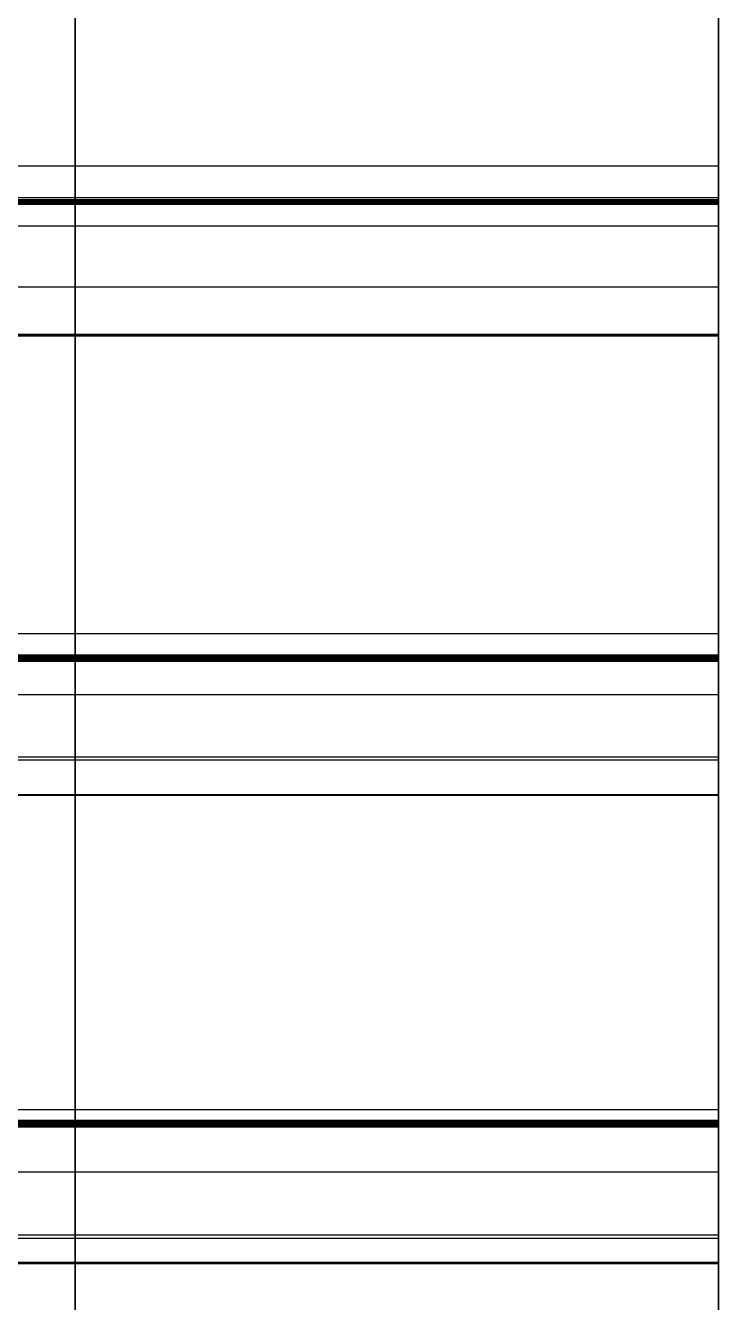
# Model space of a CAD drawing. Header units: millimetres. Extents: x -85 to 1059, y -155 to 155.
# Drawn here: x 1003.5 to 1007, y 98.78 to 105.23 of the extents above; entities that cross this region are included whole.
import ezdxf

# ---------------------------------------------------------------- set-up
doc = ezdxf.new("R2010")
doc.units = ezdxf.units.MM
doc.header["$MEASUREMENT"] = 0
doc.layers.add('Default', color=7, linetype='Continuous', true_color=0x000000)

msp = doc.modelspace()

# ---------------------------------------------------------------- linework, layer by layer
at = {"layer": 'Default'}
msp.add_line((1007, 11.1019, 0.0002), (1007, 140.002, 0.0002), dxfattribs=at)
for points, degree, knots in [([(1007, 0.3488, 139.7504), (1007, -76.9709, 139.7504), (1007, -139.6511, 77.0702), (1007, -139.6511, -0.2498), (1007, -139.6511, -77.5699), (1007, -76.9709, -140.2497), (1007, 0.3488, -140.2497), (1007, 77.6689, -140.2497), (1007, 140.349, -77.5699), (1007, 140.349, -0.2498), (1007, 140.349, 77.0702), (1007, 77.6689, 139.7504), (1007, 0.3488, 139.7504)], 3, [20636, 20636, 20636, 20636, 20637, 20637, 20637, 20638, 20638, 20638, 20639, 20639, 20639, 20640, 20640, 20640, 20640]), ([(1003.75, 0.0018, 140.0004), (1003.75, -77.318, 140.0004), (1003.75, -139.9981, 77.3202), (1003.75, -139.9981, 0.0002), (1003.75, -139.9981, -77.3199), (1003.75, -77.318, -139.9997), (1003.75, 0.0018, -139.9997), (1003.75, 77.3215, -139.9997), (1003.75, 140.002, -77.3199), (1003.75, 140.002, 0.0002), (1003.75, 140.002, 77.3202), (1003.75, 77.3215, 140.0004), (1003.75, 0.0018, 140.0004)], 3, [-1, -1, -1, -1, 0, 0, 0, 1, 1, 1, 2, 2, 2, 3, 3, 3, 3]), ([(1007, 0.0018, 140.0004), (1007, -77.318, 140.0004), (1007, -139.9981, 77.3202), (1007, -139.9981, 0.0002), (1007, -139.9981, -77.3199), (1007, -77.318, -139.9997), (1007, 0.0018, -139.9997), (1007, 77.3215, -139.9997), (1007, 140.002, -77.3199), (1007, 140.002, 0.0002), (1007, 140.002, 77.3202), (1007, 77.3215, 140.0004), (1007, 0.0018, 140.0004)], 3, [-1, -1, -1, -1, 0, 0, 0, 1, 1, 1, 2, 2, 2, 3, 3, 3, 3]), ([(1007, 124.0322, 15.6482), (1007, 116.3332, 77.2989), (1007, 63.7379, 125.0004), (1007, 0.0019, 125.0004), (1007, -17.5054, 125.0004), (1007, -34.1724, 121.4011), (1007, -49.2988, 114.9022)], 3, [595.378082, 595.378082, 595.378082, 595.378082, 596.378082, 596.378082, 596.378082, 597.378082, 597.378082, 597.378082, 597.378082]), ([(1007, -49.627, -114.76), (1007, -34.4135, -121.3481), (1007, -17.6322, -124.9994), (1007, 0.0018, -124.9994), (1007, 63.676, -124.9994), (1007, 116.2304, -77.3892), (1007, 124.0095, -15.8252)], 3, [1200.555169, 1200.555169, 1200.555169, 1200.555169, 1201.555169, 1201.555169, 1201.555169, 1202.555169, 1202.555169, 1202.555169, 1202.555169]), ([(1007, 104.3639, 111.926), (1007, 104.3994, 111.9461), (1007, 104.4349, 111.9662), (1007, 104.4767, 111.9893), (1007, 104.5185, 112.0124), (1007, 104.5606, 112.036), (1007, 104.6028, 112.0597), (1007, 104.6451, 112.0831), (1007, 104.6874, 112.1066), (1007, 104.7301, 112.1304), (1007, 104.7728, 112.1542), (1007, 104.8159, 112.1778), (1007, 104.8589, 112.2015), (1007, 104.9025, 112.2251), (1007, 104.946, 112.2487), (1007, 104.9896, 112.2726), (1007, 105.0332, 112.2964), (1007, 105.0773, 112.3204), (1007, 105.1214, 112.3443), (1007, 105.1656, 112.3682), (1007, 105.2099, 112.392), (1007, 105.2545, 112.4158), (1007, 105.2992, 112.4396), (1007, 105.3441, 112.4636), (1007, 105.3891, 112.4876), (1007, 105.4343, 112.5117), (1007, 105.4794, 112.5359), (1007, 105.5251, 112.5601), (1007, 105.5708, 112.5842), (1007, 105.6167, 112.6082), (1007, 105.6625, 112.6322), (1007, 105.7087, 112.6566), (1007, 105.755, 112.6809), (1007, 105.8015, 112.7052), (1007, 105.8481, 112.7296), (1007, 105.895, 112.7536), (1007, 105.9419, 112.7776), (1007, 105.989, 112.8021), (1007, 106.0361, 112.8266), (1007, 106.0836, 112.8511), (1007, 106.131, 112.8756), (1007, 106.1788, 112.9), (1007, 106.2266, 112.9243), (1007, 106.2349, 112.9285), (1007, 106.2432, 112.9328)], 2, [2524, 2524, 2524, 2525, 2525, 2526, 2526, 2527, 2527, 2528, 2528, 2529, 2529, 2530, 2530, 2531, 2531, 2532, 2532, 2533, 2533, 2534, 2534, 2535, 2535, 2536, 2536, 2537, 2537, 2538, 2538, 2539, 2539, 2540, 2540, 2541, 2541, 2542, 2542, 2543, 2543, 2544, 2544, 2545, 2545, 2546, 2546, 2546]), ([(1007, 106.2432, -113.4324), (1007, 106.2349, -113.4281), (1007, 106.2266, -113.4239), (1007, 106.1788, -113.3994), (1007, 106.131, -113.3749), (1007, 106.0836, -113.3505), (1007, 106.0361, -113.3262), (1007, 105.989, -113.302), (1007, 105.9419, -113.2779), (1007, 105.895, -113.2535), (1007, 105.8481, -113.2292), (1007, 105.8015, -113.2048), (1007, 105.755, -113.1805), (1007, 105.7087, -113.1565), (1007, 105.6625, -113.1325), (1007, 105.6167, -113.1082), (1007, 105.5708, -113.0838), (1007, 105.5251, -113.0597), (1007, 105.4794, -113.0355), (1007, 105.4343, -113.0115), (1007, 105.3891, -112.9875), (1007, 105.3441, -112.9635), (1007, 105.2992, -112.9395), (1007, 105.2545, -112.9156), (1007, 105.2099, -112.8916), (1007, 105.1656, -112.8676), (1007, 105.1214, -112.8436), (1007, 105.0773, -112.8198), (1007, 105.0332, -112.796), (1007, 104.9896, -112.7723), (1007, 104.946, -112.7487), (1007, 104.9025, -112.7249), (1007, 104.8589, -112.7011), (1007, 104.8159, -112.6774), (1007, 104.7728, -112.6538), (1007, 104.7301, -112.6302), (1007, 104.6874, -112.6065), (1007, 104.6451, -112.5831), (1007, 104.6028, -112.5596), (1007, 104.5606, -112.536), (1007, 104.5185, -112.5123), (1007, 104.4767, -112.4889), (1007, 104.4349, -112.4654), (1007, 104.3994, -112.4455), (1007, 104.3639, -112.4255)], 2, [7908, 7908, 7908, 7909, 7909, 7910, 7910, 7911, 7911, 7912, 7912, 7913, 7913, 7914, 7914, 7915, 7915, 7916, 7916, 7917, 7917, 7918, 7918, 7919, 7919, 7920, 7920, 7921, 7921, 7922, 7922, 7923, 7923, 7924, 7924, 7925, 7925, 7926, 7926, 7927, 7927, 7928, 7928, 7929, 7929, 7930, 7930, 7930]), ([(1007, 104.5234, 114.5175), (1007, 104.5199, 114.5088), (1007, 104.5163, 114.5002), (1007, 104.4959, 114.4506), (1007, 104.4754, 114.401), (1007, 104.455, 114.3518), (1007, 104.4345, 114.3026), (1007, 104.414, 114.2536), (1007, 104.3936, 114.2045), (1007, 104.3733, 114.1559), (1007, 104.353, 114.1072), (1007, 104.3327, 114.0588), (1007, 104.3124, 114.0105), (1007, 104.292, 113.9625), (1007, 104.2715, 113.9146), (1007, 104.2512, 113.8668), (1007, 104.231, 113.819), (1007, 104.2105, 113.7717), (1007, 104.19, 113.7244), (1007, 104.1699, 113.6771), (1007, 104.1498, 113.6299), (1007, 104.1294, 113.5831), (1007, 104.1089, 113.5364), (1007, 104.0888, 113.49), (1007, 104.0687, 113.4436), (1007, 104.0484, 113.3974), (1007, 104.0281, 113.3512), (1007, 104.008, 113.3057), (1007, 103.9879, 113.2602), (1007, 103.9676, 113.2146), (1007, 103.9473, 113.1691), (1007, 103.9272, 113.1238), (1007, 103.9071, 113.0785), (1007, 103.8872, 113.0337), (1007, 103.8672, 112.9889), (1007, 103.8471, 112.9442), (1007, 103.827, 112.8996), (1007, 103.8069, 112.8555), (1007, 103.7868, 112.8114), (1007, 103.7669, 112.7675), (1007, 103.7469, 112.7236), (1007, 103.727, 112.68), (1007, 103.7071, 112.6364), (1007, 103.6901, 112.5996), (1007, 103.6732, 112.5627)], 2, [2481, 2481, 2481, 2482, 2482, 2483, 2483, 2484, 2484, 2485, 2485, 2486, 2486, 2487, 2487, 2488, 2488, 2489, 2489, 2490, 2490, 2491, 2491, 2492, 2492, 2493, 2493, 2494, 2494, 2495, 2495, 2496, 2496, 2497, 2497, 2498, 2498, 2499, 2499, 2500, 2500, 2501, 2501, 2502, 2502, 2503, 2503, 2503]), ([(1007, 103.6707, -113.0567), (1007, 103.6889, -113.0964), (1007, 103.7071, -113.136), (1007, 103.727, -113.1796), (1007, 103.7469, -113.2232), (1007, 103.7669, -113.2669), (1007, 103.7868, -113.3107), (1007, 103.8069, -113.3549), (1007, 103.827, -113.3992), (1007, 103.8471, -113.4438), (1007, 103.8672, -113.4885), (1007, 103.8872, -113.5333), (1007, 103.9071, -113.5781), (1007, 103.9272, -113.6232), (1007, 103.9473, -113.6684), (1007, 103.9676, -113.7139), (1007, 103.9879, -113.7594), (1007, 104.008, -113.8053), (1007, 104.0281, -113.8511), (1007, 104.0484, -113.8972), (1007, 104.0687, -113.9432), (1007, 104.0888, -113.9898), (1007, 104.1089, -114.0363), (1007, 104.1294, -114.0831), (1007, 104.1498, -114.1298), (1007, 104.1699, -114.1767), (1007, 104.19, -114.2237), (1007, 104.2105, -114.2713), (1007, 104.231, -114.3189), (1007, 104.2512, -114.3664), (1007, 104.2715, -114.4138), (1007, 104.292, -114.4621), (1007, 104.3124, -114.5105), (1007, 104.3327, -114.5586), (1007, 104.353, -114.6068), (1007, 104.3733, -114.6556), (1007, 104.3936, -114.7045), (1007, 104.414, -114.7534), (1007, 104.4345, -114.8022), (1007, 104.455, -114.8516), (1007, 104.4754, -114.901), (1007, 104.4959, -114.9507), (1007, 104.5163, -115.0005), (1007, 104.5199, -115.0089), (1007, 104.5234, -115.0174)], 2, [7950, 7950, 7950, 7951.045455, 7951.045455, 7952.090909, 7952.090909, 7953.136364, 7953.136364, 7954.181818, 7954.181818, 7955.227273, 7955.227273, 7956.272727, 7956.272727, 7957.318182, 7957.318182, 7958.363636, 7958.363636, 7959.409091, 7959.409091, 7960.454545, 7960.454545, 7961.5, 7961.5, 7962.545455, 7962.545455, 7963.590909, 7963.590909, 7964.636364, 7964.636364, 7965.681818, 7965.681818, 7966.727273, 7966.727273, 7967.772727, 7967.772727, 7968.818182, 7968.818182, 7969.863636, 7969.863636, 7970.909091, 7970.909091, 7971.954545, 7971.954545, 7973, 7973, 7973]), ([(1007, 104.3534, 111.9207), (1007, 104.3558, 111.9219), (1007, 104.3583, 111.9231), (1007, 104.3611, 111.9245), (1007, 104.3639, 111.926)], 2, [2522, 2522, 2522, 2523, 2523, 2524, 2524, 2524]), ([(1007, 104.3639, -112.4255), (1007, 104.3611, -112.4241), (1007, 104.3583, -112.4227), (1007, 104.3558, -112.4215), (1007, 104.3534, -112.4203)], 2, [7930, 7930, 7930, 7931, 7931, 7932, 7932, 7932]), ([(1007, 104.341, 111.9164), (1007, 104.3428, 111.917), (1007, 104.3445, 111.9175), (1007, 104.3468, 111.9182), (1007, 104.3491, 111.9189)], 2, [2519, 2519, 2519, 2520, 2520, 2521, 2521, 2521]), ([(1007, 104.3491, -112.4185), (1007, 104.3468, -112.4178), (1007, 104.3445, -112.4171), (1007, 104.3428, -112.4166), (1007, 104.341, -112.416)], 2, [7933, 7933, 7933, 7934, 7934, 7935, 7935, 7935]), ([(1007, 103.6676, 112.5285), (1007, 103.7762, 112.4288), (1007, 103.8849, 112.3292), (1007, 103.9995, 112.2233), (1007, 104.1142, 112.1175), (1007, 104.2223, 112.0177), (1007, 104.3304, 111.9178)], 2, [2512, 2512, 2512, 2513, 2513, 2514, 2514, 2515, 2515, 2515]), ([(1007, 104.3304, -112.4171), (1007, 104.2223, -112.5174), (1007, 104.1142, -112.6178), (1007, 103.9995, -112.7235), (1007, 103.8849, -112.8291), (1007, 103.7762, -112.9288), (1007, 103.6676, -113.0284)], 2, [7939, 7939, 7939, 7940, 7940, 7941, 7941, 7942, 7942, 7942]), ([(1007, 102.054, 114.0243), (1007, 102.0891, 114.0449), (1007, 102.1242, 114.0655), (1007, 102.1654, 114.0899), (1007, 102.2067, 114.1142), (1007, 102.2483, 114.1386), (1007, 102.29, 114.1629), (1007, 102.3319, 114.1873), (1007, 102.3739, 114.2116), (1007, 102.4163, 114.2361), (1007, 102.4586, 114.2606), (1007, 102.5011, 114.2852), (1007, 102.5436, 114.3097), (1007, 102.5865, 114.3344), (1007, 102.6293, 114.3591), (1007, 102.6726, 114.3838), (1007, 102.7158, 114.4084), (1007, 102.7592, 114.4331), (1007, 102.8026, 114.4578), (1007, 102.8465, 114.4827), (1007, 102.8904, 114.5076), (1007, 102.9345, 114.5324), (1007, 102.9786, 114.5573), (1007, 103.023, 114.5822), (1007, 103.0675, 114.6071), (1007, 103.1123, 114.6321), (1007, 103.1571, 114.6572), (1007, 103.2021, 114.682), (1007, 103.2471, 114.7069), (1007, 103.2926, 114.7321), (1007, 103.3381, 114.7573), (1007, 103.3838, 114.7824), (1007, 103.4294, 114.8074), (1007, 103.4755, 114.8327), (1007, 103.5215, 114.8579), (1007, 103.5679, 114.8829), (1007, 103.6143, 114.908), (1007, 103.6609, 114.9336), (1007, 103.7074, 114.9591), (1007, 103.7543, 114.9844), (1007, 103.8013, 115.0096), (1007, 103.8487, 115.035), (1007, 103.8962, 115.0604), (1007, 103.9043, 115.0648), (1007, 103.9124, 115.0692)], 2, [2457, 2457, 2457, 2458, 2458, 2459, 2459, 2460, 2460, 2461, 2461, 2462, 2462, 2463, 2463, 2464, 2464, 2465, 2465, 2466, 2466, 2467, 2467, 2468, 2468, 2469, 2469, 2470, 2470, 2471, 2471, 2472, 2472, 2473, 2473, 2474, 2474, 2475, 2475, 2476, 2476, 2477, 2477, 2478, 2478, 2479, 2479, 2479]), ([(1007, 103.9124, -115.5688), (1007, 103.9043, -115.5644), (1007, 103.8962, -115.56), (1007, 103.8487, -115.5348), (1007, 103.8013, -115.5095), (1007, 103.7543, -115.484), (1007, 103.7074, -115.4584), (1007, 103.6609, -115.4333), (1007, 103.6143, -115.4083), (1007, 103.5679, -115.3829), (1007, 103.5215, -115.3575), (1007, 103.4755, -115.3324), (1007, 103.4294, -115.3074), (1007, 103.3838, -115.2822), (1007, 103.3381, -115.2569), (1007, 103.2926, -115.2317), (1007, 103.2471, -115.2065), (1007, 103.2021, -115.1816), (1007, 103.1571, -115.1568), (1007, 103.1123, -115.1317), (1007, 103.0675, -115.1067), (1007, 103.023, -115.0818), (1007, 102.9786, -115.0569), (1007, 102.9345, -115.032), (1007, 102.8904, -115.0072), (1007, 102.8465, -114.9823), (1007, 102.8026, -114.9574), (1007, 102.7592, -114.9327), (1007, 102.7158, -114.908), (1007, 102.6726, -114.8833), (1007, 102.6293, -114.8587), (1007, 102.5865, -114.8341), (1007, 102.5436, -114.8096), (1007, 102.5011, -114.7851), (1007, 102.4586, -114.7606), (1007, 102.4163, -114.7361), (1007, 102.3739, -114.7115), (1007, 102.3319, -114.687), (1007, 102.29, -114.6625), (1007, 102.2483, -114.6382), (1007, 102.2067, -114.6138), (1007, 102.1654, -114.5897), (1007, 102.1242, -114.5655), (1007, 102.0864, -114.5433), (1007, 102.0487, -114.521)], 2, [7975, 7975, 7975, 7976.045455, 7976.045455, 7977.090909, 7977.090909, 7978.136364, 7978.136364, 7979.181818, 7979.181818, 7980.227273, 7980.227273, 7981.272727, 7981.272727, 7982.318182, 7982.318182, 7983.363636, 7983.363636, 7984.409091, 7984.409091, 7985.454545, 7985.454545, 7986.5, 7986.5, 7987.545455, 7987.545455, 7988.590909, 7988.590909, 7989.636364, 7989.636364, 7990.681818, 7990.681818, 7991.727273, 7991.727273, 7992.772727, 7992.772727, 7993.818182, 7993.818182, 7994.863636, 7994.863636, 7995.909091, 7995.909091, 7996.954545, 7996.954545, 7998, 7998, 7998]), ([(1007, 103.6732, 112.5627), (1007, 103.672, 112.5597), (1007, 103.6707, 112.5567), (1007, 103.6697, 112.5542), (1007, 103.6686, 112.5518)], 2, [2503, 2503, 2503, 2504, 2504, 2505, 2505, 2505]), ([(1007, 103.6662, -113.0426), (1007, 103.6667, -113.0445), (1007, 103.6672, -113.0464), (1007, 103.6679, -113.0489), (1007, 103.6686, -113.0514)], 2, [7947, 7947, 7947, 7948, 7948, 7949, 7949, 7949]), ([(1007, 103.6662, 112.5426), (1007, 103.666, 112.5408), (1007, 103.6658, 112.5391), (1007, 103.6656, 112.5375), (1007, 103.6654, 112.5359)], 2, [2507, 2507, 2507, 2508, 2508, 2509, 2509, 2509]), ([(1007, 103.6654, -113.0351), (1007, 103.6656, -113.0369), (1007, 103.6658, -113.0387), (1007, 103.666, -113.0406), (1007, 103.6662, -113.0426)], 2, [7945, 7945, 7945, 7946, 7946, 7947, 7947, 7947]), ([(1007, 102.1605, 116.619), (1007, 102.1571, 116.6101), (1007, 102.1538, 116.6013), (1007, 102.1344, 116.5512), (1007, 102.115, 116.5011), (1007, 102.0956, 116.4516), (1007, 102.0762, 116.402), (1007, 102.0568, 116.3526), (1007, 102.0374, 116.3032), (1007, 102.018, 116.254), (1007, 101.9986, 116.2048), (1007, 101.9792, 116.1561), (1007, 101.9598, 116.1074), (1007, 101.9404, 116.0589), (1007, 101.921, 116.0104), (1007, 101.9017, 115.9623), (1007, 101.8825, 115.9141), (1007, 101.8631, 115.8665), (1007, 101.8437, 115.8189), (1007, 101.8243, 115.7714), (1007, 101.8049, 115.724), (1007, 101.7857, 115.6767), (1007, 101.7664, 115.6294), (1007, 101.747, 115.5827), (1007, 101.7276, 115.5359), (1007, 101.7084, 115.4894), (1007, 101.6892, 115.4428), (1007, 101.67, 115.3966), (1007, 101.6507, 115.3504), (1007, 101.6315, 115.3045), (1007, 101.6123, 115.2586), (1007, 101.5931, 115.213), (1007, 101.5738, 115.1673), (1007, 101.5548, 115.1221), (1007, 101.5357, 115.077), (1007, 101.5165, 115.032), (1007, 101.4973, 114.987), (1007, 101.4782, 114.9424), (1007, 101.4592, 114.8978), (1007, 101.4401, 114.8535), (1007, 101.4211, 114.8092), (1007, 101.402, 114.7653), (1007, 101.383, 114.7214), (1007, 101.3655, 114.6811), (1007, 101.3481, 114.6409)], 2, [2414, 2414, 2414, 2415.045455, 2415.045455, 2416.090909, 2416.090909, 2417.136364, 2417.136364, 2418.181818, 2418.181818, 2419.227273, 2419.227273, 2420.272727, 2420.272727, 2421.318182, 2421.318182, 2422.363636, 2422.363636, 2423.409091, 2423.409091, 2424.454545, 2424.454545, 2425.5, 2425.5, 2426.545455, 2426.545455, 2427.590909, 2427.590909, 2428.636364, 2428.636364, 2429.681818, 2429.681818, 2430.727273, 2430.727273, 2431.772727, 2431.772727, 2432.818182, 2432.818182, 2433.863636, 2433.863636, 2434.909091, 2434.909091, 2435.954545, 2435.954545, 2437, 2437, 2437]), ([(1007, 101.3481, -115.1409), (1007, 101.3655, -115.1809), (1007, 101.383, -115.221), (1007, 101.402, -115.2651), (1007, 101.4211, -115.3092), (1007, 101.4401, -115.3534), (1007, 101.4592, -115.3977), (1007, 101.4782, -115.4421), (1007, 101.4973, -115.4866), (1007, 101.5165, -115.5316), (1007, 101.5357, -115.5766), (1007, 101.5548, -115.6219), (1007, 101.5738, -115.6672), (1007, 101.5931, -115.7127), (1007, 101.6123, -115.7582), (1007, 101.6315, -115.8041), (1007, 101.6507, -115.85), (1007, 101.67, -115.896), (1007, 101.6892, -115.942), (1007, 101.7084, -115.9888), (1007, 101.7276, -116.0355), (1007, 101.747, -116.0823), (1007, 101.7664, -116.129), (1007, 101.7857, -116.1761), (1007, 101.8049, -116.2232), (1007, 101.8243, -116.2708), (1007, 101.8437, -116.3184), (1007, 101.8631, -116.3663), (1007, 101.8825, -116.4141), (1007, 101.9017, -116.4622), (1007, 101.921, -116.5104), (1007, 101.9404, -116.5587), (1007, 101.9598, -116.607), (1007, 101.9792, -116.6559), (1007, 101.9986, -116.7047), (1007, 102.018, -116.7538), (1007, 102.0374, -116.8028), (1007, 102.0568, -116.8522), (1007, 102.0762, -116.9016), (1007, 102.0956, -116.9513), (1007, 102.115, -117.0011), (1007, 102.1344, -117.0512), (1007, 102.1538, -117.1013), (1007, 102.1571, -117.1097), (1007, 102.1605, -117.1182)], 2, [8017, 8017, 8017, 8018.045455, 8018.045455, 8019.090909, 8019.090909, 8020.136364, 8020.136364, 8021.181818, 8021.181818, 8022.227273, 8022.227273, 8023.272727, 8023.272727, 8024.318182, 8024.318182, 8025.363636, 8025.363636, 8026.409091, 8026.409091, 8027.454545, 8027.454545, 8028.5, 8028.5, 8029.545455, 8029.545455, 8030.590909, 8030.590909, 8031.636364, 8031.636364, 8032.681818, 8032.681818, 8033.727273, 8033.727273, 8034.772727, 8034.772727, 8035.818182, 8035.818182, 8036.863636, 8036.863636, 8037.909091, 8037.909091, 8038.954545, 8038.954545, 8040, 8040, 8040]), ([(1007, 102.0391, -114.5165), (1007, 102.0372, -114.5159), (1007, 102.0353, -114.5154), (1007, 102.0333, -114.5149), (1007, 102.0314, -114.5143)], 2, [8000, 8000, 8000, 8001, 8001, 8002, 8002, 8002]), ([(1007, 101.3456, 114.6127), (1007, 101.4562, 114.5153), (1007, 101.5668, 114.418), (1007, 101.6837, 114.3144), (1007, 101.8007, 114.2109), (1007, 101.9109, 114.113), (1007, 102.0212, 114.0151)], 2, [2445, 2445, 2445, 2446, 2446, 2447, 2447, 2448, 2448, 2448]), ([(1007, 102.0212, -114.5154), (1007, 101.9109, -114.6131), (1007, 101.8007, -114.7108), (1007, 101.6837, -114.8142), (1007, 101.5668, -114.9176), (1007, 101.4562, -115.0149), (1007, 101.3456, -115.1123)], 2, [8006, 8006, 8006, 8007, 8007, 8008, 8008, 8009, 8009, 8009]), ([(1007, 99.702, 116.0753), (1007, 99.7366, 116.0967), (1007, 99.7711, 116.118), (1007, 99.8119, 116.1432), (1007, 99.8526, 116.1685), (1007, 99.8937, 116.1935), (1007, 99.9348, 116.2186), (1007, 99.9763, 116.2438), (1007, 100.0177, 116.269), (1007, 100.0595, 116.2944), (1007, 100.1013, 116.3198), (1007, 100.1433, 116.3452), (1007, 100.1853, 116.3706), (1007, 100.2278, 116.396), (1007, 100.2703, 116.4214), (1007, 100.313, 116.4472), (1007, 100.3557, 116.4729), (1007, 100.3986, 116.4985), (1007, 100.4414, 116.5241), (1007, 100.4848, 116.5496), (1007, 100.5282, 116.5752), (1007, 100.5718, 116.601), (1007, 100.6153, 116.6267), (1007, 100.6593, 116.6525), (1007, 100.7032, 116.6782), (1007, 100.7474, 116.7041), (1007, 100.7917, 116.7301), (1007, 100.8363, 116.7562), (1007, 100.881, 116.7823), (1007, 100.9258, 116.808), (1007, 100.9706, 116.8338), (1007, 101.0157, 116.8601), (1007, 101.0609, 116.8864), (1007, 101.1066, 116.9125), (1007, 101.1523, 116.9386), (1007, 101.1979, 116.9649), (1007, 101.2436, 116.9911), (1007, 101.2898, 117.0172), (1007, 101.3361, 117.0433), (1007, 101.3824, 117.0696), (1007, 101.4288, 117.0959), (1007, 101.4756, 117.1224), (1007, 101.5223, 117.1488), (1007, 101.5304, 117.1532), (1007, 101.5386, 117.1576)], 2, [2390, 2390, 2390, 2391, 2391, 2392, 2392, 2393, 2393, 2394, 2394, 2395, 2395, 2396, 2396, 2397, 2397, 2398, 2398, 2399, 2399, 2400, 2400, 2401, 2401, 2402, 2402, 2403, 2403, 2404, 2404, 2405, 2405, 2406, 2406, 2407, 2407, 2408, 2408, 2409, 2409, 2410, 2410, 2411, 2411, 2412, 2412, 2412]), ([(1007, 101.5223, -117.6481), (1007, 101.4756, -117.622), (1007, 101.4288, -117.5959), (1007, 101.3824, -117.5696), (1007, 101.3361, -117.5433), (1007, 101.2898, -117.5168), (1007, 101.2436, -117.4904), (1007, 101.1979, -117.4643), (1007, 101.1523, -117.4382), (1007, 101.1066, -117.4121), (1007, 101.0609, -117.386), (1007, 101.0157, -117.36), (1007, 100.9706, -117.3341), (1007, 100.9258, -117.3078), (1007, 100.881, -117.2815), (1007, 100.8363, -117.2558), (1007, 100.7917, -117.23), (1007, 100.7474, -117.2041), (1007, 100.7032, -117.1782), (1007, 100.6593, -117.1524), (1007, 100.6153, -117.1267), (1007, 100.5718, -117.1007), (1007, 100.5282, -117.0748), (1007, 100.4848, -117.0492), (1007, 100.4414, -117.0237), (1007, 100.3986, -116.9979), (1007, 100.3557, -116.9721), (1007, 100.313, -116.9467), (1007, 100.2703, -116.9213), (1007, 100.2278, -116.8958), (1007, 100.1853, -116.8702), (1007, 100.1433, -116.8448), (1007, 100.1013, -116.8194), (1007, 100.0595, -116.794), (1007, 100.0177, -116.7686), (1007, 99.9763, -116.7434), (1007, 99.9348, -116.7181), (1007, 99.8937, -116.6929), (1007, 99.8526, -116.6677), (1007, 99.8119, -116.6427), (1007, 99.7711, -116.6176), (1007, 99.7366, -116.5961), (1007, 99.702, -116.5746)], 2, [8043, 8043, 8043, 8044, 8044, 8045, 8045, 8046, 8046, 8047, 8047, 8048, 8048, 8049, 8049, 8050, 8050, 8051, 8051, 8052, 8052, 8053, 8053, 8054, 8054, 8055, 8055, 8056, 8056, 8057, 8057, 8058, 8058, 8059, 8059, 8060, 8060, 8061, 8061, 8062, 8062, 8063, 8063, 8064, 8064, 8064]), ([(1007, 101.3463, 114.636), (1007, 101.3456, 114.6335), (1007, 101.3449, 114.6311), (1007, 101.3443, 114.6291), (1007, 101.3438, 114.6272)], 2, [2438, 2438, 2438, 2439, 2439, 2440, 2440, 2440]), ([(1007, 99.7556, 118.6711), (1007, 99.7524, 118.6624), (1007, 99.7493, 118.6538), (1007, 99.7307, 118.6033), (1007, 99.7122, 118.5529), (1007, 99.6939, 118.5028), (1007, 99.6755, 118.4527), (1007, 99.6572, 118.403), (1007, 99.6388, 118.3532), (1007, 99.6203, 118.3036), (1007, 99.6018, 118.2541), (1007, 99.5835, 118.205), (1007, 99.5651, 118.156), (1007, 99.5468, 118.1071), (1007, 99.5284, 118.0583), (1007, 99.5101, 118.0098), (1007, 99.4917, 117.9613), (1007, 99.4734, 117.9129), (1007, 99.455, 117.8646), (1007, 99.4367, 117.8168), (1007, 99.4184, 117.769), (1007, 99.4, 117.7214), (1007, 99.3817, 117.6738), (1007, 99.3633, 117.6267), (1007, 99.345, 117.5796), (1007, 99.3266, 117.5326), (1007, 99.3083, 117.4857), (1007, 99.2901, 117.4392), (1007, 99.272, 117.3926), (1007, 99.2536, 117.3464), (1007, 99.2353, 117.3002), (1007, 99.2169, 117.2541), (1007, 99.1986, 117.2081), (1007, 99.1804, 117.1626), (1007, 99.1622, 117.1171), (1007, 99.1439, 117.0716), (1007, 99.1256, 117.0261), (1007, 99.1074, 116.9811), (1007, 99.0892, 116.9361), (1007, 99.071, 116.8917), (1007, 99.0529, 116.8472), (1007, 99.0347, 116.8028), (1007, 99.0165, 116.7583), (1007, 99.0012, 116.7207), (1007, 98.9859, 116.6832)], 2, [2347, 2347, 2347, 2348, 2348, 2349, 2349, 2350, 2350, 2351, 2351, 2352, 2352, 2353, 2353, 2354, 2354, 2355, 2355, 2356, 2356, 2357, 2357, 2358, 2358, 2359, 2359, 2360, 2360, 2361, 2361, 2362, 2362, 2363, 2363, 2364, 2364, 2365, 2365, 2366, 2366, 2367, 2367, 2368, 2368, 2369, 2369, 2369]), ([(1007, 98.9834, -117.1768), (1007, 99, -117.2173), (1007, 99.0165, -117.2579), (1007, 99.0347, -117.3023), (1007, 99.0529, -117.3468), (1007, 99.071, -117.3914), (1007, 99.0892, -117.436), (1007, 99.1074, -117.481), (1007, 99.1256, -117.526), (1007, 99.1439, -117.5713), (1007, 99.1622, -117.6167), (1007, 99.1804, -117.6622), (1007, 99.1986, -117.7077), (1007, 99.2169, -117.7537), (1007, 99.2353, -117.7998), (1007, 99.2536, -117.846), (1007, 99.272, -117.8922), (1007, 99.2901, -117.9388), (1007, 99.3083, -117.9853), (1007, 99.3266, -118.0324), (1007, 99.345, -118.0795), (1007, 99.3633, -118.1268), (1007, 99.3817, -118.1741), (1007, 99.4, -118.2215), (1007, 99.4184, -118.269), (1007, 99.4367, -118.3169), (1007, 99.455, -118.3649), (1007, 99.4734, -118.4129), (1007, 99.4917, -118.4609), (1007, 99.5101, -118.5094), (1007, 99.5284, -118.5579), (1007, 99.5468, -118.6067), (1007, 99.5651, -118.6556), (1007, 99.5835, -118.7048), (1007, 99.6018, -118.754), (1007, 99.6203, -118.8034), (1007, 99.6388, -118.8528), (1007, 99.6572, -118.9027), (1007, 99.6755, -118.9526), (1007, 99.6939, -119.0027), (1007, 99.7122, -119.0528), (1007, 99.7307, -119.1033), (1007, 99.7493, -119.1537), (1007, 99.7524, -119.1624), (1007, 99.7556, -119.171)], 2, [8084, 8084, 8084, 8085.045455, 8085.045455, 8086.090909, 8086.090909, 8087.136364, 8087.136364, 8088.181818, 8088.181818, 8089.227273, 8089.227273, 8090.272727, 8090.272727, 8091.318182, 8091.318182, 8092.363636, 8092.363636, 8093.409091, 8093.409091, 8094.454545, 8094.454545, 8095.5, 8095.5, 8096.545455, 8096.545455, 8097.590909, 8097.590909, 8098.636364, 8098.636364, 8099.681818, 8099.681818, 8100.727273, 8100.727273, 8101.772727, 8101.772727, 8102.818182, 8102.818182, 8103.863636, 8103.863636, 8104.909091, 8104.909091, 8105.954545, 8105.954545, 8107, 8107, 8107]), ([(1007, 99.6872, -116.5672), (1007, 99.6852, -116.5665), (1007, 99.6833, -116.5657), (1007, 99.6814, -116.565), (1007, 99.6794, -116.5643)], 2, [8067, 8067, 8067, 8068, 8068, 8069, 8069, 8069]), ([(1007, 98.9816, 116.6489), (1007, 99.0942, 116.5539), (1007, 99.2067, 116.4588), (1007, 99.3256, 116.3577), (1007, 99.4445, 116.2567), (1007, 99.5566, 116.1612), (1007, 99.6688, 116.0658)], 2, [2378, 2378, 2378, 2379, 2379, 2380, 2380, 2381, 2381, 2381]), ([(1007, 99.6688, -116.5654), (1007, 99.5566, -116.661), (1007, 99.4445, -116.7566), (1007, 99.3256, -116.8575), (1007, 99.2067, -116.9584), (1007, 99.0942, -117.0535), (1007, 98.9816, -117.1485)], 2, [8073, 8073, 8073, 8074, 8074, 8075, 8075, 8076, 8076, 8076]), ([(1007, 97.3031, 118.0742), (1007, 97.3398, 118.098), (1007, 97.3765, 118.1218), (1007, 97.4169, 118.1475), (1007, 97.4573, 118.1733), (1007, 97.4978, 118.1996), (1007, 97.5384, 118.2259), (1007, 97.5793, 118.252), (1007, 97.6202, 118.2781), (1007, 97.6615, 118.3043), (1007, 97.7028, 118.3306), (1007, 97.7443, 118.3567), (1007, 97.7857, 118.3828), (1007, 97.8275, 118.4091), (1007, 97.8693, 118.4354), (1007, 97.9115, 118.4619), (1007, 97.9536, 118.4883), (1007, 97.9961, 118.5148), (1007, 98.0386, 118.5412), (1007, 98.0815, 118.5679), (1007, 98.1244, 118.5945), (1007, 98.1674, 118.6211), (1007, 98.2104, 118.6478), (1007, 98.2538, 118.6744), (1007, 98.2972, 118.701), (1007, 98.341, 118.728), (1007, 98.3847, 118.755), (1007, 98.4286, 118.7818), (1007, 98.4726, 118.8086), (1007, 98.517, 118.8355), (1007, 98.5615, 118.8623), (1007, 98.6061, 118.8893), (1007, 98.6507, 118.9162), (1007, 98.6957, 118.9434), (1007, 98.7407, 118.9706), (1007, 98.786, 118.9974), (1007, 98.8313, 119.0242), (1007, 98.8768, 119.0515), (1007, 98.9224, 119.0789), (1007, 98.9682, 119.106), (1007, 99.0141, 119.1332), (1007, 99.0603, 119.1605), (1007, 99.1065, 119.1879), (1007, 99.1146, 119.1926), (1007, 99.1227, 119.1974)], 2, [2322, 2322, 2322, 2323.045455, 2323.045455, 2324.090909, 2324.090909, 2325.136364, 2325.136364, 2326.181818, 2326.181818, 2327.227273, 2327.227273, 2328.272727, 2328.272727, 2329.318182, 2329.318182, 2330.363636, 2330.363636, 2331.409091, 2331.409091, 2332.454545, 2332.454545, 2333.5, 2333.5, 2334.545455, 2334.545455, 2335.590909, 2335.590909, 2336.636364, 2336.636364, 2337.681818, 2337.681818, 2338.727273, 2338.727273, 2339.772727, 2339.772727, 2340.818182, 2340.818182, 2341.863636, 2341.863636, 2342.909091, 2342.909091, 2343.954545, 2343.954545, 2345, 2345, 2345]), ([(1007, 99.1065, -119.6878), (1007, 99.0603, -119.6605), (1007, 99.0141, -119.6331), (1007, 98.9682, -119.606), (1007, 98.9224, -119.5788), (1007, 98.8768, -119.5517), (1007, 98.8313, -119.5245), (1007, 98.786, -119.4972), (1007, 98.7407, -119.4698), (1007, 98.6957, -119.4428), (1007, 98.6507, -119.4158), (1007, 98.6061, -119.3889), (1007, 98.5615, -119.3619), (1007, 98.517, -119.3349), (1007, 98.4726, -119.3079), (1007, 98.4286, -119.2811), (1007, 98.3847, -119.2543), (1007, 98.341, -119.2276), (1007, 98.2972, -119.201), (1007, 98.2538, -119.1742), (1007, 98.2104, -119.1474), (1007, 98.1674, -119.1207), (1007, 98.1244, -119.0941), (1007, 98.0815, -119.0676), (1007, 98.0386, -119.0412), (1007, 97.9961, -119.0146), (1007, 97.9536, -118.9879), (1007, 97.9115, -118.9616), (1007, 97.8693, -118.9354), (1007, 97.8275, -118.9089), (1007, 97.7857, -118.8824), (1007, 97.7443, -118.8562), (1007, 97.7028, -118.8299), (1007, 97.6615, -118.8038), (1007, 97.6202, -118.7777), (1007, 97.5793, -118.7516), (1007, 97.5384, -118.7255), (1007, 97.4978, -118.6995), (1007, 97.4573, -118.6736), (1007, 97.4169, -118.6475), (1007, 97.3765, -118.6214), (1007, 97.3424, -118.5993), (1007, 97.3084, -118.5773)], 2, [8110, 8110, 8110, 8111, 8111, 8112, 8112, 8113, 8113, 8114, 8114, 8115, 8115, 8116, 8116, 8117, 8117, 8118, 8118, 8119, 8119, 8120, 8120, 8121, 8121, 8122, 8122, 8123, 8123, 8124, 8124, 8125, 8125, 8126, 8126, 8127, 8127, 8128, 8128, 8129, 8129, 8130, 8130, 8131, 8131, 8131]), ([(1007, 98.9834, 116.6775), (1007, 98.9825, 116.6747), (1007, 98.9816, 116.6719), (1007, 98.9809, 116.6696), (1007, 98.9802, 116.6673)], 2, [2370, 2370, 2370, 2371, 2371, 2372, 2372, 2372])]:
    msp.add_open_spline(points, degree=degree, knots=knots, dxfattribs=at)
for points, degree in [([(1007, 123.9657, -15.1292), (1007, 89.2759, -15.1292), (1007, 54.5861, -15.1292), (1007, 19.8963, -15.1292)], 3), ([(1007, 20.2489, 14.8569), (1007, 54.8211, 14.8569), (1007, 89.3933, 14.8569), (1007, 123.9656, 14.8569)], 3), ([(1007, 104.5234, 114.5175), (1003.75, 104.5234, 114.5175), (1000.5, 104.5234, 114.5175)], 2), ([(1007, 104.5234, -115.0174), (1003.75, 104.5234, -115.0174), (1000.5, 104.5234, -115.0174)], 2), ([(1007, 104.2207, 114.7965), (1007, 104.3721, 114.657), (1007, 104.5234, 114.5175)], 2), ([(1007, 104.5234, -115.0174), (1007, 104.3721, -115.1568), (1007, 104.2207, -115.2961)], 2), ([(1007, 104.3639, 111.926), (1003.75, 104.3639, 111.926), (1000.5, 104.3639, 111.926)], 2), ([(1007, 104.3639, -112.4255), (1003.75, 104.3639, -112.4255), (1000.5, 104.3639, -112.4255)], 2), ([(1007, 104.3534, 111.9207), (1003.75, 104.3534, 111.9207), (1000.5, 104.3534, 111.9207)], 2), ([(1007, 104.3534, -112.4203), (1003.75, 104.3534, -112.4203), (1000.5, 104.3534, -112.4203)], 2), ([(1007, 104.3491, 111.9189), (1003.75, 104.3491, 111.9189), (1000.5, 104.3491, 111.9189)], 2), ([(1007, 104.3491, -112.4185), (1003.75, 104.3491, -112.4185), (1000.5, 104.3491, -112.4185)], 2), ([(1007, 104.341, 111.9164), (1003.75, 104.341, 111.9164), (1000.5, 104.341, 111.9164)], 2), ([(1007, 104.341, -112.416), (1003.75, 104.341, -112.416), (1000.5, 104.341, -112.416)], 2), ([(1007, 104.3378, 111.9161), (1003.75, 104.3378, 111.9161), (1000.5, 104.3378, 111.9161)], 2), ([(1007, 104.3378, -112.4157), (1003.75, 104.3378, -112.4157), (1000.5, 104.3378, -112.4157)], 2), ([(1007, 104.335, 111.9161), (1003.75, 104.335, 111.9161), (1000.5, 104.335, 111.9161)], 2), ([(1007, 104.335, -112.4157), (1003.75, 104.335, -112.4157), (1000.5, 104.335, -112.4157)], 2), ([(1007, 104.3326, 111.9164), (1003.75, 104.3326, 111.9164), (1000.5, 104.3326, 111.9164)], 2), ([(1007, 104.3326, -112.4164), (1003.75, 104.3326, -112.4164), (1000.5, 104.3326, -112.4164)], 2), ([(1007, 104.3304, 111.9178), (1003.75, 104.3304, 111.9178), (1000.5, 104.3304, 111.9178)], 2), ([(1007, 104.3304, -112.4171), (1003.75, 104.3304, -112.4171), (1000.5, 104.3304, -112.4171)], 2), ([(1007, 104.3491, 111.9189), (1007, 104.3512, 111.9198), (1007, 104.3534, 111.9207)], 2), ([(1007, 104.3534, -112.4203), (1007, 104.3512, -112.4194), (1007, 104.3491, -112.4185)], 2), ([(1007, 104.3378, 111.9161), (1007, 104.3394, 111.9162), (1007, 104.341, 111.9164)], 2), ([(1007, 104.341, -112.416), (1007, 104.3394, -112.4158), (1007, 104.3378, -112.4157)], 2), ([(1007, 104.335, 111.9161), (1007, 104.3364, 111.9161), (1007, 104.3378, 111.9161)], 2), ([(1007, 104.3378, -112.4157), (1007, 104.3364, -112.4157), (1007, 104.335, -112.4157)], 2), ([(1007, 104.3326, 111.9164), (1007, 104.3338, 111.9162), (1007, 104.335, 111.9161)], 2), ([(1007, 104.335, -112.4157), (1007, 104.3338, -112.416), (1007, 104.3326, -112.4164)], 2), ([(1007, 104.3304, 111.9178), (1007, 104.3315, 111.9171), (1007, 104.3326, 111.9164)], 2), ([(1007, 104.3326, -112.4164), (1007, 104.3315, -112.4167), (1007, 104.3304, -112.4171)], 2), ([(1007, 104.2207, 114.7965), (1003.75, 104.2207, 114.7965), (1000.5, 104.2207, 114.7965)], 2), ([(1007, 104.2207, -115.2961), (1003.75, 104.2207, -115.2961), (1000.5, 104.2207, -115.2961)], 2), ([(1007, 103.9124, 115.0692), (1007, 104.0666, 114.9329), (1007, 104.2207, 114.7965)], 2), ([(1007, 104.2207, -115.2961), (1007, 104.0666, -115.4324), (1007, 103.9124, -115.5688)], 2), ([(1007, 103.9124, 115.0692), (1003.75, 103.9124, 115.0692), (1000.5, 103.9124, 115.0692)], 2), ([(1007, 103.9124, -115.5688), (1003.75, 103.9124, -115.5688), (1000.5, 103.9124, -115.5688)], 2), ([(1007, 103.6732, 112.5627), (1003.75, 103.6732, 112.5627), (1000.5, 103.6732, 112.5627)], 2), ([(1007, 103.6707, -113.0567), (1003.75, 103.6707, -113.0567), (1000.5, 103.6707, -113.0567)], 2), ([(1007, 103.6686, 112.5518), (1003.75, 103.6686, 112.5518), (1000.5, 103.6686, 112.5518)], 2), ([(1007, 103.6686, -113.0514), (1003.75, 103.6686, -113.0514), (1000.5, 103.6686, -113.0514)], 2), ([(1007, 103.6676, 112.5285), (1003.75, 103.6676, 112.5285), (1000.5, 103.6676, 112.5285)], 2), ([(1007, 103.6676, -113.0284), (1003.75, 103.6676, -113.0284), (1000.5, 103.6676, -113.0284)], 2), ([(1007, 103.6672, 112.5468), (1003.75, 103.6672, 112.5468), (1000.5, 103.6672, 112.5468)], 2), ([(1007, 103.6665, 112.5303), (1003.75, 103.6665, 112.5303), (1000.5, 103.6665, 112.5303)], 2), ([(1007, 103.6665, -113.0306), (1003.75, 103.6665, -113.0306), (1000.5, 103.6665, -113.0306)], 2), ([(1007, 103.6662, 112.5426), (1003.75, 103.6662, 112.5426), (1000.5, 103.6662, 112.5426)], 2), ([(1007, 103.6662, -113.0426), (1003.75, 103.6662, -113.0426), (1000.5, 103.6662, -113.0426)], 2), ([(1007, 103.6686, -113.0514), (1007, 103.6697, -113.054), (1007, 103.6707, -113.0567)], 2), ([(1007, 103.6686, 112.5518), (1007, 103.6679, 112.5493), (1007, 103.6672, 112.5468)], 2), ([(1007, 103.6665, 112.5303), (1007, 103.667, 112.5294), (1007, 103.6676, 112.5285)], 2), ([(1007, 103.6676, -113.0284), (1007, 103.667, -113.0295), (1007, 103.6665, -113.0306)], 2), ([(1007, 103.6672, 112.5468), (1007, 103.6667, 112.5447), (1007, 103.6662, 112.5426)], 2), ([(1007, 103.6658, 112.5327), (1007, 103.6662, 112.5315), (1007, 103.6665, 112.5303)], 2), ([(1007, 103.6665, -113.0306), (1007, 103.6662, -113.0314), (1007, 103.6658, -113.0323)], 2), ([(1007, 103.6658, 112.5327), (1003.75, 103.6658, 112.5327), (1000.5, 103.6658, 112.5327)], 2), ([(1007, 103.6658, -113.0323), (1003.75, 103.6658, -113.0323), (1000.5, 103.6658, -113.0323)], 2), ([(1007, 103.6654, 112.5359), (1003.75, 103.6654, 112.5359), (1000.5, 103.6654, 112.5359)], 2), ([(1007, 103.6654, -113.0351), (1003.75, 103.6654, -113.0351), (1000.5, 103.6654, -113.0351)], 2), ([(1007, 103.6654, 112.5359), (1007, 103.6656, 112.5343), (1007, 103.6658, 112.5327)], 2), ([(1007, 103.6658, -113.0323), (1007, 103.6656, -113.0337), (1007, 103.6654, -113.0351)], 2), ([(1007, 102.1605, 116.619), (1003.75, 102.1605, 116.619), (1000.5, 102.1605, 116.619)], 2), ([(1007, 102.1605, -117.1182), (1003.75, 102.1605, -117.1182), (1000.5, 102.1605, -117.1182)], 2), ([(1007, 101.8522, 116.8917), (1007, 102.0063, 116.7553), (1007, 102.1605, 116.619)], 2), ([(1007, 102.1605, -117.1182), (1007, 102.0063, -117.2547), (1007, 101.8522, -117.3912)], 2), ([(1007, 102.054, 114.0243), (1003.75, 102.054, 114.0243), (1000.5, 102.054, 114.0243)], 2), ([(1007, 102.0487, 114.0215), (1007, 102.0513, 114.0229), (1007, 102.054, 114.0243)], 2), ([(1007, 102.0487, 114.0215), (1003.75, 102.0487, 114.0215), (1000.5, 102.0487, 114.0215)], 2), ([(1007, 102.0487, -114.521), (1003.75, 102.0487, -114.521), (1000.5, 102.0487, -114.521)], 2), ([(1007, 102.0437, 114.0186), (1003.75, 102.0437, 114.0186), (1000.5, 102.0437, 114.0186)], 2), ([(1007, 102.0437, -114.5186), (1003.75, 102.0437, -114.5186), (1000.5, 102.0437, -114.5186)], 2), ([(1007, 102.0391, 114.0169), (1003.75, 102.0391, 114.0169), (1000.5, 102.0391, 114.0169)], 2), ([(1007, 102.0391, -114.5165), (1003.75, 102.0391, -114.5165), (1000.5, 102.0391, -114.5165)], 2), ([(1007, 102.0353, 114.0151), (1003.75, 102.0353, 114.0151), (1000.5, 102.0353, 114.0151)], 2), ([(1007, 102.0314, 114.0144), (1003.75, 102.0314, 114.0144), (1000.5, 102.0314, 114.0144)], 2), ([(1007, 102.0314, -114.5143), (1003.75, 102.0314, -114.5143), (1000.5, 102.0314, -114.5143)], 2), ([(1007, 102.0282, 114.0137), (1003.75, 102.0282, 114.0137), (1000.5, 102.0282, 114.0137)], 2), ([(1007, 102.0282, -114.514), (1003.75, 102.0282, -114.514), (1000.5, 102.0282, -114.514)], 2), ([(1007, 102.0254, 114.0137), (1003.75, 102.0254, 114.0137), (1000.5, 102.0254, 114.0137)], 2), ([(1007, 102.0254, -114.514), (1003.75, 102.0254, -114.514), (1000.5, 102.0254, -114.514)], 2), ([(1007, 102.0229, 114.0144), (1003.75, 102.0229, 114.0144), (1000.5, 102.0229, 114.0144)], 2), ([(1007, 102.0229, -114.5143), (1003.75, 102.0229, -114.5143), (1000.5, 102.0229, -114.5143)], 2), ([(1007, 102.0212, 114.0151), (1003.75, 102.0212, 114.0151), (1000.5, 102.0212, 114.0151)], 2), ([(1007, 102.0212, -114.5154), (1003.75, 102.0212, -114.5154), (1000.5, 102.0212, -114.5154)], 2), ([(1007, 102.0437, 114.0186), (1007, 102.0462, 114.02), (1007, 102.0487, 114.0215)], 2), ([(1007, 102.0487, -114.521), (1007, 102.0462, -114.5198), (1007, 102.0437, -114.5186)], 2), ([(1007, 102.0391, 114.0169), (1007, 102.0414, 114.0177), (1007, 102.0437, 114.0186)], 2), ([(1007, 102.0437, -114.5186), (1007, 102.0414, -114.5175), (1007, 102.0391, -114.5165)], 2), ([(1007, 102.0353, 114.0151), (1007, 102.0372, 114.016), (1007, 102.0391, 114.0169)], 2), ([(1007, 102.0314, 114.0144), (1007, 102.0333, 114.0147), (1007, 102.0353, 114.0151)], 2), ([(1007, 102.0282, 114.0137), (1007, 102.0298, 114.014), (1007, 102.0314, 114.0144)], 2), ([(1007, 102.0314, -114.5143), (1007, 102.0298, -114.5142), (1007, 102.0282, -114.514)], 2), ([(1007, 102.0254, 114.0137), (1007, 102.0268, 114.0137), (1007, 102.0282, 114.0137)], 2), ([(1007, 102.0282, -114.514), (1007, 102.0268, -114.514), (1007, 102.0254, -114.514)], 2), ([(1007, 102.0229, 114.0144), (1007, 102.0242, 114.014), (1007, 102.0254, 114.0137)], 2), ([(1007, 102.0254, -114.514), (1007, 102.0242, -114.5142), (1007, 102.0229, -114.5143)], 2), ([(1007, 102.0212, 114.0151), (1007, 102.022, 114.0147), (1007, 102.0229, 114.0144)], 2), ([(1007, 102.0229, -114.5143), (1007, 102.022, -114.5149), (1007, 102.0212, -114.5154)], 2), ([(1007, 101.8522, 116.8917), (1003.75, 101.8522, 116.8917), (1000.5, 101.8522, 116.8917)], 2), ([(1007, 101.8522, -117.3912), (1003.75, 101.8522, -117.3912), (1000.5, 101.8522, -117.3912)], 2), ([(1007, 101.5386, 117.1576), (1007, 101.6954, 117.0246), (1007, 101.8522, 116.8917)], 2), ([(1007, 101.8522, -117.3912), (1007, 101.6954, -117.5244), (1007, 101.5386, -117.6576)], 2), ([(1007, 101.5386, 117.1576), (1003.75, 101.5386, 117.1576), (1000.5, 101.5386, 117.1576)], 2), ([(1007, 101.5386, -117.6576), (1003.75, 101.5386, -117.6576), (1000.5, 101.5386, -117.6576)], 2), ([(1007, 101.5386, -117.6576), (1007, 101.5304, -117.6528), (1007, 101.5223, -117.6481)], 2), ([(1007, 101.5223, -117.6481), (1003.75, 101.5223, -117.6481), (1000.5, 101.5223, -117.6481)], 2), ([(1007, 101.3481, 114.6409), (1003.75, 101.3481, 114.6409), (1000.5, 101.3481, 114.6409)], 2), ([(1007, 101.3481, -115.1409), (1003.75, 101.3481, -115.1409), (1000.5, 101.3481, -115.1409)], 2), ([(1007, 101.3463, 114.636), (1003.75, 101.3463, 114.636), (1000.5, 101.3463, 114.636)], 2), ([(1007, 101.3463, -115.1352), (1003.75, 101.3463, -115.1352), (1000.5, 101.3463, -115.1352)], 2), ([(1007, 101.3456, 114.6127), (1003.75, 101.3456, 114.6127), (1000.5, 101.3456, 114.6127)], 2), ([(1007, 101.3456, -115.1123), (1003.75, 101.3456, -115.1123), (1000.5, 101.3456, -115.1123)], 2), ([(1007, 101.3449, -115.131), (1003.75, 101.3449, -115.131), (1000.5, 101.3449, -115.131)], 2), ([(1007, 101.3445, 114.6145), (1003.75, 101.3445, 114.6145), (1000.5, 101.3445, 114.6145)], 2), ([(1007, 101.3445, -115.1144), (1003.75, 101.3445, -115.1144), (1000.5, 101.3445, -115.1144)], 2), ([(1007, 101.3438, 114.6272), (1003.75, 101.3438, 114.6272), (1000.5, 101.3438, 114.6272)], 2), ([(1007, 101.3438, 114.6166), (1003.75, 101.3438, 114.6166), (1000.5, 101.3438, 114.6166)], 2), ([(1007, 101.3438, -115.1169), (1003.75, 101.3438, -115.1169), (1000.5, 101.3438, -115.1169)], 2), ([(1007, 101.3438, -115.1264), (1003.75, 101.3438, -115.1264), (1000.5, 101.3438, -115.1264)], 2), ([(1007, 101.3481, 114.6409), (1007, 101.3472, 114.6385), (1007, 101.3463, 114.636)], 2), ([(1007, 101.3463, -115.1352), (1007, 101.3472, -115.1381), (1007, 101.3481, -115.1409)], 2), ([(1007, 101.3449, -115.131), (1007, 101.3456, -115.1331), (1007, 101.3463, -115.1352)], 2), ([(1007, 101.3445, 114.6145), (1007, 101.3451, 114.6136), (1007, 101.3456, 114.6127)], 2), ([(1007, 101.3456, -115.1123), (1007, 101.3451, -115.1134), (1007, 101.3445, -115.1144)], 2), ([(1007, 101.3438, -115.1264), (1007, 101.3443, -115.1287), (1007, 101.3449, -115.131)], 2), ([(1007, 101.3438, 114.6166), (1007, 101.3442, 114.6155), (1007, 101.3445, 114.6145)], 2), ([(1007, 101.3445, -115.1144), (1007, 101.3442, -115.1157), (1007, 101.3438, -115.1169)], 2), ([(1007, 101.3438, 114.6272), (1007, 101.3436, 114.6251), (1007, 101.3435, 114.6229)], 2), ([(1007, 101.3435, 114.6194), (1007, 101.3436, 114.618), (1007, 101.3438, 114.6166)], 2), ([(1007, 101.3438, -115.1169), (1007, 101.3436, -115.1181), (1007, 101.3435, -115.1194)], 2), ([(1007, 101.3435, -115.1225), (1007, 101.3436, -115.1245), (1007, 101.3438, -115.1264)], 2), ([(1007, 101.3435, 114.6229), (1003.75, 101.3435, 114.6229), (1000.5, 101.3435, 114.6229)], 2), ([(1007, 101.3435, 114.6194), (1003.75, 101.3435, 114.6194), (1000.5, 101.3435, 114.6194)], 2), ([(1007, 101.3435, -115.1194), (1003.75, 101.3435, -115.1194), (1000.5, 101.3435, -115.1194)], 2), ([(1007, 101.3435, -115.1225), (1003.75, 101.3435, -115.1225), (1000.5, 101.3435, -115.1225)], 2), ([(1007, 101.3435, 114.6229), (1007, 101.3435, 114.6212), (1007, 101.3435, 114.6194)], 2), ([(1007, 101.3435, -115.1194), (1007, 101.3435, -115.1209), (1007, 101.3435, -115.1225)], 2), ([(1007, 99.7556, 118.6711), (1003.75, 99.7556, 118.6711), (1000.5, 99.7556, 118.6711)], 2), ([(1007, 99.7556, -119.171), (1003.75, 99.7556, -119.171), (1000.5, 99.7556, -119.171)], 2), ([(1007, 99.4416, 118.9374), (1007, 99.5986, 118.8042), (1007, 99.7556, 118.6711)], 2), ([(1007, 99.7556, -119.171), (1007, 99.5986, -119.3042), (1007, 99.4416, -119.4374)], 2), ([(1007, 99.702, 116.0753), (1003.75, 99.702, 116.0753), (1000.5, 99.702, 116.0753)], 2), ([(1007, 99.702, -116.5746), (1003.75, 99.702, -116.5746), (1000.5, 99.702, -116.5746)], 2), ([(1007, 99.6967, 116.0718), (1003.75, 99.6967, 116.0718), (1000.5, 99.6967, 116.0718)], 2), ([(1007, 99.6967, -116.5721), (1003.75, 99.6967, -116.5721), (1000.5, 99.6967, -116.5721)], 2), ([(1007, 99.6918, 116.0693), (1003.75, 99.6918, 116.0693), (1000.5, 99.6918, 116.0693)], 2), ([(1007, 99.6918, -116.5693), (1003.75, 99.6918, -116.5693), (1000.5, 99.6918, -116.5693)], 2), ([(1007, 99.6872, 116.0676), (1003.75, 99.6872, 116.0676), (1000.5, 99.6872, 116.0676)], 2), ([(1007, 99.6872, -116.5672), (1003.75, 99.6872, -116.5672), (1000.5, 99.6872, -116.5672)], 2), ([(1007, 99.6833, 116.0658), (1003.75, 99.6833, 116.0658), (1000.5, 99.6833, 116.0658)], 2), ([(1007, 99.6794, 116.0651), (1003.75, 99.6794, 116.0651), (1000.5, 99.6794, 116.0651)], 2), ([(1007, 99.6794, -116.5643), (1003.75, 99.6794, -116.5643), (1000.5, 99.6794, -116.5643)], 2), ([(1007, 99.6762, 116.0644), (1003.75, 99.6762, 116.0644), (1000.5, 99.6762, 116.0644)], 2), ([(1007, 99.6762, -116.564), (1003.75, 99.6762, -116.564), (1000.5, 99.6762, -116.564)], 2), ([(1007, 99.6734, 116.0644), (1003.75, 99.6734, 116.0644), (1000.5, 99.6734, 116.0644)], 2), ([(1007, 99.6734, -116.564), (1003.75, 99.6734, -116.564), (1000.5, 99.6734, -116.564)], 2), ([(1007, 99.6709, 116.0647), (1003.75, 99.6709, 116.0647), (1000.5, 99.6709, 116.0647)], 2), ([(1007, 99.6709, -116.5643), (1003.75, 99.6709, -116.5643), (1000.5, 99.6709, -116.5643)], 2), ([(1007, 99.6688, 116.0658), (1003.75, 99.6688, 116.0658), (1000.5, 99.6688, 116.0658)], 2), ([(1007, 99.6688, -116.5654), (1003.75, 99.6688, -116.5654), (1000.5, 99.6688, -116.5654)], 2), ([(1007, 99.6967, 116.0718), (1007, 99.6993, 116.0736), (1007, 99.702, 116.0753)], 2), ([(1007, 99.702, -116.5746), (1007, 99.6993, -116.5733), (1007, 99.6967, -116.5721)], 2), ([(1007, 99.6918, 116.0693), (1007, 99.6942, 116.0706), (1007, 99.6967, 116.0718)], 2), ([(1007, 99.6967, -116.5721), (1007, 99.6942, -116.5707), (1007, 99.6918, -116.5693)], 2), ([(1007, 99.6872, 116.0676), (1007, 99.6895, 116.0684), (1007, 99.6918, 116.0693)], 2), ([(1007, 99.6918, -116.5693), (1007, 99.6895, -116.5682), (1007, 99.6872, -116.5672)], 2), ([(1007, 99.6833, 116.0658), (1007, 99.6852, 116.0667), (1007, 99.6872, 116.0676)], 2), ([(1007, 99.6794, 116.0651), (1007, 99.6814, 116.0654), (1007, 99.6833, 116.0658)], 2), ([(1007, 99.6762, 116.0644), (1007, 99.6778, 116.0647), (1007, 99.6794, 116.0651)], 2), ([(1007, 99.6794, -116.5643), (1007, 99.6778, -116.5642), (1007, 99.6762, -116.564)], 2), ([(1007, 99.6734, 116.0644), (1007, 99.6748, 116.0644), (1007, 99.6762, 116.0644)], 2), ([(1007, 99.6762, -116.564), (1007, 99.6748, -116.564), (1007, 99.6734, -116.564)], 2), ([(1007, 99.6709, 116.0647), (1007, 99.6722, 116.0646), (1007, 99.6734, 116.0644)], 2), ([(1007, 99.6734, -116.564), (1007, 99.6722, -116.5642), (1007, 99.6709, -116.5643)], 2), ([(1007, 99.6688, 116.0658), (1007, 99.6699, 116.0653), (1007, 99.6709, 116.0647)], 2), ([(1007, 99.6709, -116.5643), (1007, 99.6699, -116.5649), (1007, 99.6688, -116.5654)], 2), ([(1007, 99.4416, 118.9374), (1003.75, 99.4416, 118.9374), (1000.5, 99.4416, 118.9374)], 2), ([(1007, 99.4416, -119.4374), (1003.75, 99.4416, -119.4374), (1000.5, 99.4416, -119.4374)], 2), ([(1007, 99.1227, 119.1974), (1007, 99.2822, 119.0674), (1007, 99.4416, 118.9374)], 2), ([(1007, 99.4416, -119.4374), (1007, 99.2822, -119.5672), (1007, 99.1227, -119.697)], 2), ([(1007, 99.1227, 119.1974), (1003.75, 99.1227, 119.1974), (1000.5, 99.1227, 119.1974)], 2), ([(1007, 99.1227, -119.697), (1003.75, 99.1227, -119.697), (1000.5, 99.1227, -119.697)], 2), ([(1007, 99.1065, -119.6878), (1003.75, 99.1065, -119.6878), (1000.5, 99.1065, -119.6878)], 2), ([(1007, 99.1227, -119.697), (1007, 99.1146, -119.6924), (1007, 99.1065, -119.6878)], 2), ([(1007, 98.9859, 116.6832), (1003.75, 98.9859, 116.6832), (1000.5, 98.9859, 116.6832)], 2), ([(1007, 98.9834, 116.6775), (1003.75, 98.9834, 116.6775), (1000.5, 98.9834, 116.6775)], 2), ([(1007, 98.9834, -117.1768), (1003.75, 98.9834, -117.1768), (1000.5, 98.9834, -117.1768)], 2), ([(1007, 98.9816, 116.6489), (1003.75, 98.9816, 116.6489), (1000.5, 98.9816, 116.6489)], 2), ([(1007, 98.9816, -117.1485), (1003.75, 98.9816, -117.1485), (1000.5, 98.9816, -117.1485)], 2), ([(1007, 98.9816, -117.1718), (1003.75, 98.9816, -117.1718), (1000.5, 98.9816, -117.1718)], 2), ([(1007, 98.9802, 116.6673), (1003.75, 98.9802, 116.6673), (1000.5, 98.9802, 116.6673)], 2), ([(1007, 98.9802, 116.6507), (1003.75, 98.9802, 116.6507), (1000.5, 98.9802, 116.6507)], 2), ([(1007, 98.9802, -117.1503), (1003.75, 98.9802, -117.1503), (1000.5, 98.9802, -117.1503)], 2), ([(1007, 98.9802, -117.1669), (1003.75, 98.9802, -117.1669), (1000.5, 98.9802, -117.1669)], 2), ([(1007, 98.9795, 116.6631), (1003.75, 98.9795, 116.6631), (1000.5, 98.9795, 116.6631)], 2), ([(1007, 98.9795, 116.6532), (1003.75, 98.9795, 116.6532), (1000.5, 98.9795, 116.6532)], 2), ([(1007, 98.9795, -117.1528), (1003.75, 98.9795, -117.1528), (1000.5, 98.9795, -117.1528)], 2), ([(1007, 98.9795, -117.1626), (1003.75, 98.9795, -117.1626), (1000.5, 98.9795, -117.1626)], 2), ([(1007, 98.9791, 116.6592), (1003.75, 98.9791, 116.6592), (1000.5, 98.9791, 116.6592)], 2), ([(1007, 98.9791, 116.6563), (1003.75, 98.9791, 116.6563), (1000.5, 98.9791, 116.6563)], 2), ([(1007, 98.9791, -117.1556), (1003.75, 98.9791, -117.1556), (1000.5, 98.9791, -117.1556)], 2), ([(1007, 98.9791, -117.1591), (1003.75, 98.9791, -117.1591), (1000.5, 98.9791, -117.1591)], 2), ([(1007, 98.9859, 116.6832), (1007, 98.9846, 116.6803), (1007, 98.9834, 116.6775)], 2), ([(1007, 98.9816, -117.1718), (1007, 98.9825, -117.1743), (1007, 98.9834, -117.1768)], 2), ([(1007, 98.9802, 116.6507), (1007, 98.9809, 116.6498), (1007, 98.9816, 116.6489)], 2), ([(1007, 98.9816, -117.1485), (1007, 98.9809, -117.1494), (1007, 98.9802, -117.1503)], 2), ([(1007, 98.9802, -117.1669), (1007, 98.9809, -117.1693), (1007, 98.9816, -117.1718)], 2), ([(1007, 98.9802, 116.6673), (1007, 98.9799, 116.6652), (1007, 98.9795, 116.6631)], 2), ([(1007, 98.9795, 116.6532), (1007, 98.9799, 116.6519), (1007, 98.9802, 116.6507)], 2), ([(1007, 98.9802, -117.1503), (1007, 98.9799, -117.1515), (1007, 98.9795, -117.1528)], 2), ([(1007, 98.9795, -117.1626), (1007, 98.9799, -117.1648), (1007, 98.9802, -117.1669)], 2), ([(1007, 98.9795, 116.6631), (1007, 98.9793, 116.6611), (1007, 98.9791, 116.6592)], 2), ([(1007, 98.9791, 116.6563), (1007, 98.9793, 116.6548), (1007, 98.9795, 116.6532)], 2), ([(1007, 98.9795, -117.1528), (1007, 98.9793, -117.1542), (1007, 98.9791, -117.1556)], 2), ([(1007, 98.9791, -117.1591), (1007, 98.9793, -117.1609), (1007, 98.9795, -117.1626)], 2), ([(1007, 98.9791, 116.6592), (1007, 98.9791, 116.6578), (1007, 98.9791, 116.6563)], 2), ([(1007, 98.9791, -117.1556), (1007, 98.9791, -117.1574), (1007, 98.9791, -117.1591)], 2)]:
    msp.add_open_spline(points, degree=degree, dxfattribs=at)

doc.saveas('drawing.dxf')
